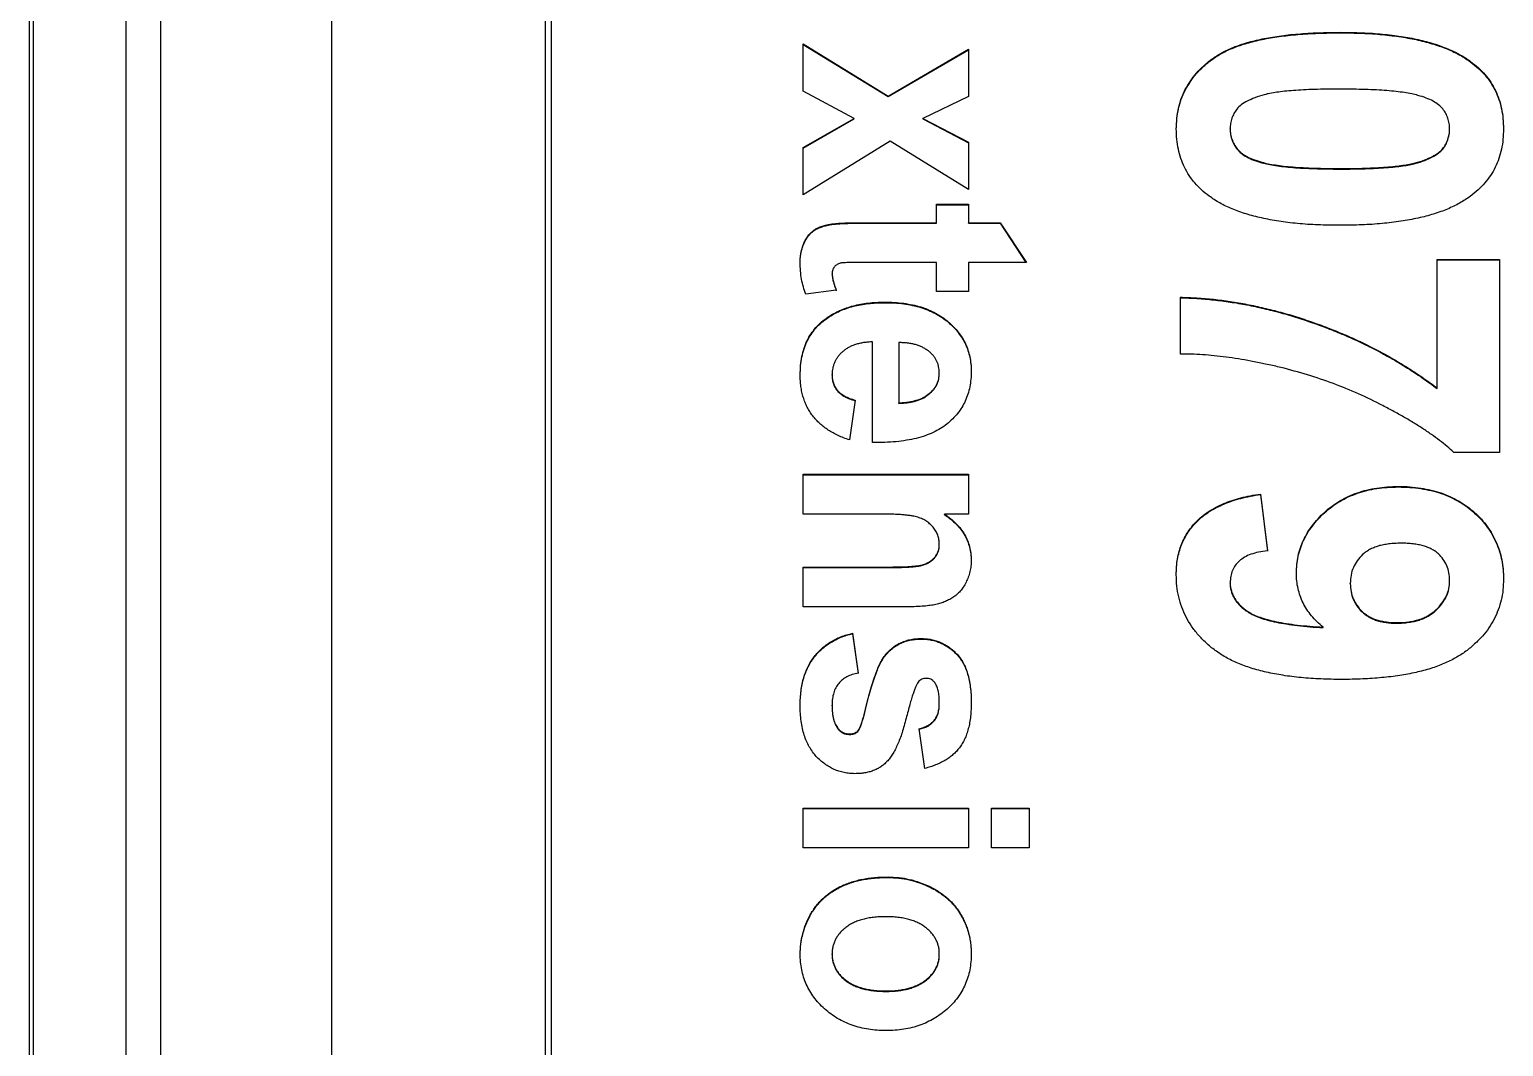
# Model space of a CAD drawing. Header units: millimetres. Extents: x 195 to 221, y 165 to 271.
# Drawn here: x 196.59 to 208.31, y 245.08 to 253.16 of the extents above; entities that cross this region are included whole.
import ezdxf

# ---------------------------------------------------------------- set-up
doc = ezdxf.new("R2010")
doc.units = ezdxf.units.MM

msp = doc.modelspace()

# ---------------------------------------------------------------- linework, layer by layer
at = {"color": 7, "linetype": 'Continuous', "lineweight": 25}
for p, q in [((198.989, 267.541), (198.989, 237.938)), ((200.739, 235.76), (200.739, 266.666)), ((200.689, 266.392), (200.689, 236.233)), ((196.617, 265.578), (196.617, 237.221)), ((196.589, 237.169), (196.589, 265.526)), ((197.63, 262.903), (197.63, 237.938)), ((197.358, 237.867), (197.358, 262.689)), ((207.011, 253.136), (207.011, 253.14)), ((202.739, 253.048), (203.416, 252.633)), ((202.739, 252.673), (202.739, 253.048)), ((202.739, 253.044), (203.416, 252.629)), ((203.416, 252.633), (204.053, 253.006)), ((203.416, 252.629), (204.053, 253.002)), ((204.053, 253.006), (204.053, 252.631)), ((208.046, 252.904), (208.046, 252.908)), ((203.146, 252.456), (202.739, 252.673)), ((203.416, 252.629), (203.416, 252.633)), ((204.053, 252.631), (203.691, 252.456)), ((202.739, 252.224), (203.146, 252.456)), ((202.739, 252.219), (203.146, 252.452)), ((203.146, 252.452), (203.146, 252.456)), ((203.691, 252.456), (204.053, 252.266)), ((203.691, 252.452), (203.691, 252.456)), ((203.691, 252.452), (204.053, 252.262)), ((206.134, 252.369), (206.134, 252.373)), ((207.879, 252.369), (207.879, 252.373)), ((203.43, 252.274), (202.739, 251.848)), ((202.739, 251.848), (202.739, 252.224)), ((204.053, 251.89), (203.43, 252.274)), ((204.053, 252.266), (204.053, 251.89)), ((206.386, 252.103), (206.386, 252.107)), ((207.006, 252.053), (207.006, 252.057)), ((203.799, 251.774), (204.053, 251.774)), ((203.799, 251.627), (203.799, 251.774)), ((203.799, 251.77), (204.053, 251.77)), ((204.053, 251.774), (204.053, 251.627)), ((202.968, 251.613), (202.968, 251.617)), ((203.217, 251.627), (203.799, 251.627)), ((203.217, 251.623), (203.217, 251.627)), ((203.217, 251.623), (203.799, 251.623)), ((203.799, 251.623), (203.799, 251.627)), ((204.053, 251.627), (204.306, 251.627)), ((204.053, 251.623), (204.053, 251.627)), ((204.053, 251.623), (204.306, 251.623)), ((204.306, 251.627), (204.514, 251.311)), ((204.306, 251.623), (204.306, 251.627)), ((204.306, 251.623), (204.511, 251.311)), ((203.799, 251.311), (203.234, 251.311)), ((203.799, 251.08), (203.799, 251.311)), ((204.053, 251.311), (204.053, 251.08)), ((204.514, 251.311), (204.053, 251.311)), ((207.78, 251.335), (208.274, 251.335)), ((207.78, 250.312), (207.78, 251.335)), ((207.78, 251.331), (208.274, 251.331)), ((208.274, 251.335), (208.274, 249.801)), ((202.969, 251.217), (202.969, 251.221)), ((203.003, 251.09), (202.762, 251.059)), ((204.053, 251.08), (203.799, 251.08)), ((205.739, 250.583), (205.739, 251.034)), ((203.386, 250.991), (203.386, 250.995)), ((202.938, 250.873), (202.938, 250.878)), ((203.292, 249.879), (203.292, 250.679)), ((203.5, 250.674), (203.5, 250.195)), ((203.822, 250.429), (203.822, 250.433)), ((202.969, 250.415), (202.969, 250.419)), ((207.78, 250.308), (207.78, 250.312)), ((203.154, 250.216), (203.108, 249.9)), ((203.5, 250.191), (203.5, 250.195)), ((208.274, 249.801), (207.912, 249.801)), ((202.739, 249.627), (204.053, 249.627)), ((202.739, 249.311), (202.739, 249.627)), ((202.739, 249.623), (204.053, 249.623)), ((204.053, 249.627), (204.053, 249.311)), ((207.471, 249.526), (207.471, 249.53)), ((206.376, 249.47), (206.43, 249.019)), ((206.376, 249.466), (206.376, 249.47)), ((206.376, 249.466), (206.43, 249.015)), ((203.337, 249.311), (202.739, 249.311)), ((204.053, 249.311), (203.863, 249.311)), ((203.863, 249.307), (203.863, 249.311)), ((203.822, 249.066), (203.822, 249.07)), ((202.739, 248.89), (203.413, 248.89)), ((202.739, 248.574), (202.739, 248.89)), ((202.739, 248.886), (203.413, 248.886)), ((203.413, 248.886), (203.413, 248.89)), ((207.879, 248.78), (207.879, 248.785)), ((206.134, 248.761), (206.134, 248.765)), ((207.089, 248.756), (207.089, 248.76)), ((203.551, 248.574), (202.739, 248.574)), ((207.459, 248.443), (207.459, 248.448)), ((203.131, 248.363), (203.177, 248.047)), ((203.131, 248.359), (203.131, 248.363)), ((203.131, 248.359), (203.177, 248.043)), ((203.676, 248.317), (203.676, 248.321)), ((206.874, 248.408), (206.874, 248.412)), ((203.384, 248.175), (203.384, 248.179)), ((202.969, 247.786), (202.969, 247.791)), ((203.822, 247.806), (203.822, 247.81)), ((203.218, 247.688), (203.218, 247.692)), ((203.018, 247.601), (203.018, 247.605)), ((203.109, 247.559), (203.109, 247.563)), ((203.173, 247.582), (203.173, 247.586)), ((203.707, 247.289), (203.661, 247.605)), ((202.739, 246.974), (204.053, 246.974)), ((202.739, 246.658), (202.739, 246.974)), ((202.739, 246.97), (204.053, 246.97)), ((204.053, 246.974), (204.053, 246.658)), ((204.237, 246.974), (204.537, 246.974)), ((204.237, 246.658), (204.237, 246.974)), ((204.237, 246.97), (204.537, 246.97)), ((204.537, 246.974), (204.537, 246.658)), ((204.053, 246.658), (202.739, 246.658)), ((204.537, 246.658), (204.237, 246.658)), ((203.414, 246.422), (203.414, 246.426)), ((202.969, 245.811), (202.969, 245.815)), ((203.822, 245.811), (203.822, 245.815)), ((203.398, 245.517), (203.398, 245.521))]:
    msp.add_line(p, q, dxfattribs=at)
for points, knots in [([(205.706, 252.373), (205.707, 252.401), (205.709, 252.456), (205.722, 252.537), (205.744, 252.613), (205.776, 252.685), (205.817, 252.753), (205.865, 252.817), (205.924, 252.876), (205.98, 252.922), (206.029, 252.955), (206.071, 252.979), (206.115, 253.002), (206.163, 253.022), (206.214, 253.041), (206.27, 253.059), (206.328, 253.074), (206.39, 253.088), (206.456, 253.1), (206.524, 253.111), (206.597, 253.12), (206.673, 253.127), (206.753, 253.133), (206.835, 253.137), (206.922, 253.139), (206.981, 253.14), (207.011, 253.14)], [0, 0, 0, 0, 0.052409, 0.102698, 0.151428, 0.199593, 0.247225, 0.295496, 0.34477, 0.395913, 0.422466, 0.450208, 0.479008, 0.508969, 0.540574, 0.57368, 0.608385, 0.644555, 0.682462, 0.722219, 0.763823, 0.807353, 0.852522, 0.899675, 0.948823, 1, 1, 1, 1]), ([(205.706, 252.369), (205.707, 252.397), (205.709, 252.452), (205.722, 252.532), (205.744, 252.609), (205.776, 252.681), (205.817, 252.749), (205.865, 252.813), (205.924, 252.872), (205.98, 252.918), (206.029, 252.951), (206.071, 252.975), (206.115, 252.998), (206.163, 253.018), (206.214, 253.037), (206.27, 253.054), (206.328, 253.07), (206.39, 253.084), (206.456, 253.096), (206.524, 253.107), (206.597, 253.116), (206.673, 253.123), (206.753, 253.129), (206.835, 253.133), (206.922, 253.135), (206.981, 253.136), (207.011, 253.136)], [0, 0, 0, 0, 0.052409, 0.102698, 0.151428, 0.199593, 0.247225, 0.295496, 0.34477, 0.395913, 0.422466, 0.450208, 0.479008, 0.508969, 0.540574, 0.57368, 0.608385, 0.644555, 0.682462, 0.722219, 0.763823, 0.807353, 0.852522, 0.899675, 0.948823, 1, 1, 1, 1]), ([(207.011, 253.14), (207.04, 253.14), (207.098, 253.14), (207.183, 253.136), (207.265, 253.133), (207.344, 253.126), (207.42, 253.118), (207.493, 253.108), (207.562, 253.096), (207.629, 253.083), (207.692, 253.067), (207.752, 253.05), (207.809, 253.031), (207.863, 253.01), (207.913, 252.988), (207.961, 252.963), (208.005, 252.937), (208.033, 252.917), (208.046, 252.908)], [0, 0, 0, 0, 0.081528, 0.159784, 0.235738, 0.308558, 0.379166, 0.446733, 0.511894, 0.574459, 0.634361, 0.692522, 0.748444, 0.802153, 0.853874, 0.903962, 0.952603, 1, 1, 1, 1]), ([(207.011, 253.136), (207.04, 253.136), (207.098, 253.136), (207.183, 253.132), (207.265, 253.129), (207.344, 253.122), (207.42, 253.114), (207.493, 253.104), (207.562, 253.092), (207.629, 253.079), (207.692, 253.063), (207.752, 253.046), (207.809, 253.027), (207.863, 253.006), (207.913, 252.984), (207.961, 252.959), (208.005, 252.933), (208.033, 252.913), (208.046, 252.904)], [0, 0, 0, 0, 0.081528, 0.159784, 0.235738, 0.308558, 0.379166, 0.446733, 0.511894, 0.574459, 0.634361, 0.692522, 0.748444, 0.802153, 0.853874, 0.903962, 0.952603, 1, 1, 1, 1]), ([(208.046, 252.908), (208.067, 252.892), (208.108, 252.859), (208.162, 252.804), (208.207, 252.744), (208.244, 252.679), (208.273, 252.609), (208.292, 252.534), (208.305, 252.455), (208.306, 252.401), (208.307, 252.373)], [0, 0, 0, 0, 0.123954, 0.244691, 0.363928, 0.483447, 0.606014, 0.731315, 0.862763, 1, 1, 1, 1]), ([(208.046, 252.904), (208.067, 252.888), (208.108, 252.855), (208.162, 252.8), (208.207, 252.74), (208.244, 252.674), (208.273, 252.605), (208.292, 252.53), (208.305, 252.451), (208.306, 252.397), (208.307, 252.369)], [0, 0, 0, 0, 0.123954, 0.244691, 0.363928, 0.483447, 0.606014, 0.731315, 0.862763, 1, 1, 1, 1]), ([(207.006, 252.689), (206.971, 252.689), (206.903, 252.689), (206.807, 252.686), (206.72, 252.683), (206.64, 252.678), (206.569, 252.672), (206.507, 252.664), (206.453, 252.656), (206.395, 252.642), (206.334, 252.622), (206.272, 252.596), (206.223, 252.566), (206.187, 252.532), (206.164, 252.495), (206.146, 252.457), (206.136, 252.416), (206.135, 252.387), (206.134, 252.373)], [0, 0, 0, 0, 0.100815, 0.193261, 0.277343, 0.353642, 0.422141, 0.482525, 0.534771, 0.57972, 0.65568, 0.720886, 0.776676, 0.824221, 0.868123, 0.910889, 0.954896, 1, 1, 1, 1]), ([(207.627, 252.639), (207.61, 252.643), (207.575, 252.651), (207.517, 252.662), (207.451, 252.67), (207.377, 252.677), (207.295, 252.682), (207.206, 252.686), (207.108, 252.688), (207.041, 252.689), (207.006, 252.689)], [0, 0, 0, 0, 0.082373, 0.177042, 0.283337, 0.401576, 0.532699, 0.675937, 0.831413, 1, 1, 1, 1]), ([(207.879, 252.373), (207.878, 252.387), (207.877, 252.416), (207.866, 252.457), (207.849, 252.496), (207.825, 252.532), (207.791, 252.566), (207.746, 252.595), (207.691, 252.62), (207.649, 252.632), (207.627, 252.639)], [0, 0, 0, 0, 0.113638, 0.222386, 0.331252, 0.44131, 0.558128, 0.686986, 0.834053, 1, 1, 1, 1]), ([(205.967, 251.838), (205.946, 251.854), (205.905, 251.887), (205.852, 251.942), (205.806, 252.002), (205.77, 252.068), (205.741, 252.137), (205.721, 252.212), (205.708, 252.291), (205.707, 252.345), (205.706, 252.373)], [0, 0, 0, 0, 0.123958, 0.2447, 0.363941, 0.484152, 0.605999, 0.731306, 0.862758, 1, 1, 1, 1]), ([(206.134, 252.373), (206.135, 252.359), (206.136, 252.33), (206.147, 252.289), (206.164, 252.25), (206.188, 252.214), (206.222, 252.18), (206.267, 252.151), (206.323, 252.126), (206.364, 252.114), (206.386, 252.107)], [0, 0, 0, 0, 0.112424, 0.222385, 0.330122, 0.441243, 0.558075, 0.686949, 0.834033, 1, 1, 1, 1]), ([(206.134, 252.369), (206.135, 252.355), (206.136, 252.326), (206.147, 252.285), (206.164, 252.246), (206.188, 252.21), (206.222, 252.176), (206.267, 252.147), (206.323, 252.122), (206.364, 252.11), (206.386, 252.103)], [0, 0, 0, 0, 0.112424, 0.222385, 0.330122, 0.441243, 0.558075, 0.686949, 0.834033, 1, 1, 1, 1]), ([(207.006, 252.057), (207.041, 252.057), (207.108, 252.058), (207.204, 252.059), (207.292, 252.064), (207.371, 252.068), (207.442, 252.075), (207.504, 252.082), (207.558, 252.091), (207.616, 252.104), (207.678, 252.124), (207.739, 252.151), (207.789, 252.18), (207.825, 252.214), (207.849, 252.251), (207.866, 252.29), (207.877, 252.331), (207.878, 252.359), (207.879, 252.373)], [0, 0, 0, 0, 0.100716, 0.193056, 0.277568, 0.353755, 0.421742, 0.481998, 0.534282, 0.579063, 0.655411, 0.720766, 0.776222, 0.824058, 0.868173, 0.911352, 0.954942, 1, 1, 1, 1]), ([(207.006, 252.053), (207.041, 252.053), (207.108, 252.054), (207.204, 252.055), (207.292, 252.059), (207.371, 252.064), (207.442, 252.071), (207.504, 252.077), (207.558, 252.087), (207.616, 252.1), (207.678, 252.12), (207.739, 252.147), (207.789, 252.176), (207.825, 252.21), (207.849, 252.247), (207.866, 252.286), (207.877, 252.326), (207.878, 252.355), (207.879, 252.369)], [0, 0, 0, 0, 0.100716, 0.193056, 0.277568, 0.353755, 0.421742, 0.481998, 0.534282, 0.579063, 0.655411, 0.720766, 0.776222, 0.824058, 0.868173, 0.911352, 0.954942, 1, 1, 1, 1]), ([(208.307, 252.373), (208.306, 252.345), (208.305, 252.291), (208.292, 252.212), (208.272, 252.137), (208.243, 252.067), (208.206, 252.002), (208.159, 251.942), (208.106, 251.885), (208.064, 251.853), (208.043, 251.836)], [0, 0, 0, 0, 0.137328, 0.267362, 0.392979, 0.514219, 0.634186, 0.754343, 0.875571, 1, 1, 1, 1]), ([(206.386, 252.107), (206.403, 252.103), (206.438, 252.095), (206.496, 252.085), (206.562, 252.076), (206.635, 252.069), (206.717, 252.064), (206.806, 252.06), (206.903, 252.058), (206.971, 252.057), (207.006, 252.057)], [0, 0, 0, 0, 0.082643, 0.176812, 0.282638, 0.401264, 0.531994, 0.675701, 0.831686, 1, 1, 1, 1]), ([(206.386, 252.103), (206.403, 252.099), (206.438, 252.091), (206.496, 252.08), (206.562, 252.072), (206.635, 252.065), (206.717, 252.06), (206.806, 252.056), (206.903, 252.054), (206.971, 252.053), (207.006, 252.053)], [0, 0, 0, 0, 0.082643, 0.176812, 0.282638, 0.401264, 0.531994, 0.675701, 0.831686, 1, 1, 1, 1]), ([(207.006, 251.606), (206.976, 251.606), (206.918, 251.606), (206.832, 251.61), (206.75, 251.613), (206.671, 251.62), (206.594, 251.628), (206.521, 251.638), (206.452, 251.65), (206.385, 251.664), (206.322, 251.678), (206.262, 251.696), (206.204, 251.715), (206.151, 251.736), (206.1, 251.758), (206.052, 251.783), (206.008, 251.809), (205.98, 251.829), (205.967, 251.838)], [0, 0, 0, 0, 0.081776, 0.160289, 0.236034, 0.309124, 0.379537, 0.447385, 0.512367, 0.574862, 0.634935, 0.692935, 0.748703, 0.802698, 0.854277, 0.904227, 0.952734, 1, 1, 1, 1]), ([(208.043, 251.836), (208.03, 251.827), (208.002, 251.808), (207.958, 251.782), (207.911, 251.757), (207.861, 251.735), (207.807, 251.714), (207.75, 251.695), (207.69, 251.678), (207.627, 251.663), (207.56, 251.65), (207.49, 251.638), (207.417, 251.628), (207.341, 251.62), (207.262, 251.613), (207.179, 251.61), (207.094, 251.606), (207.035, 251.606), (207.006, 251.606)], [0, 0, 0, 0, 0.046673, 0.095252, 0.144865, 0.196314, 0.249768, 0.305781, 0.363274, 0.423435, 0.486023, 0.551479, 0.619427, 0.689945, 0.763143, 0.839001, 0.918103, 1, 1, 1, 1]), ([(202.716, 251.313), (202.716, 251.327), (202.717, 251.354), (202.723, 251.395), (202.733, 251.433), (202.747, 251.469), (202.764, 251.501), (202.783, 251.529), (202.806, 251.553), (202.83, 251.572), (202.859, 251.588), (202.892, 251.6), (202.928, 251.61), (202.955, 251.615), (202.968, 251.617)], [0, 0, 0, 0, 0.100251, 0.195771, 0.288408, 0.378279, 0.46369, 0.541865, 0.613944, 0.682232, 0.751862, 0.827702, 0.909718, 1, 1, 1, 1]), ([(202.716, 251.308), (202.716, 251.323), (202.717, 251.35), (202.723, 251.391), (202.733, 251.429), (202.747, 251.465), (202.764, 251.497), (202.783, 251.525), (202.806, 251.549), (202.83, 251.568), (202.859, 251.584), (202.892, 251.596), (202.928, 251.606), (202.955, 251.611), (202.968, 251.613)], [0, 0, 0, 0, 0.100251, 0.195771, 0.288408, 0.378279, 0.46369, 0.541865, 0.613944, 0.682232, 0.751862, 0.827702, 0.909718, 1, 1, 1, 1]), ([(202.968, 251.617), (202.974, 251.618), (202.987, 251.619), (203.008, 251.622), (203.033, 251.623), (203.063, 251.624), (203.096, 251.626), (203.133, 251.626), (203.174, 251.627), (203.202, 251.627), (203.217, 251.627)], [0, 0, 0, 0, 0.070065, 0.155883, 0.25725, 0.37439, 0.507401, 0.656204, 0.819448, 1, 1, 1, 1]), ([(202.968, 251.613), (202.974, 251.614), (202.987, 251.615), (203.008, 251.618), (203.033, 251.619), (203.063, 251.62), (203.096, 251.622), (203.133, 251.622), (203.174, 251.623), (203.202, 251.623), (203.217, 251.623)], [0, 0, 0, 0, 0.070065, 0.155883, 0.25725, 0.37439, 0.507401, 0.656204, 0.819448, 1, 1, 1, 1]), ([(202.762, 251.059), (202.754, 251.078), (202.74, 251.117), (202.726, 251.179), (202.717, 251.244), (202.716, 251.289), (202.716, 251.313)], [0, 0, 0, 0, 0.234891, 0.479076, 0.732732, 1, 1, 1, 1]), ([(203.234, 251.311), (203.221, 251.311), (203.195, 251.311), (203.159, 251.311), (203.127, 251.31), (203.1, 251.31), (203.077, 251.309), (203.059, 251.308), (203.045, 251.307), (203.029, 251.304), (203.008, 251.295), (202.99, 251.28), (202.979, 251.264), (202.974, 251.251), (202.97, 251.236), (202.97, 251.226), (202.969, 251.221)], [0, 0, 0, 0, 0.126686, 0.238803, 0.337486, 0.42272, 0.49343, 0.550706, 0.593543, 0.623226, 0.710082, 0.802054, 0.849354, 0.896614, 0.9472, 1, 1, 1, 1]), ([(202.969, 251.221), (202.97, 251.213), (202.971, 251.194), (202.978, 251.164), (202.988, 251.128), (202.998, 251.103), (203.003, 251.09)], [0, 0, 0, 0, 0.188363, 0.414141, 0.686872, 1, 1, 1, 1]), ([(202.969, 251.217), (202.97, 251.209), (202.971, 251.19), (202.978, 251.16), (202.988, 251.124), (202.998, 251.099), (203.003, 251.086)], [0, 0, 0, 0, 0.188363, 0.414141, 0.686872, 1, 1, 1, 1]), ([(205.739, 251.034), (205.783, 251.033), (205.871, 251.03), (206.003, 251.019), (206.135, 251.001), (206.269, 250.979), (206.402, 250.949), (206.537, 250.916), (206.672, 250.876), (206.807, 250.83), (206.941, 250.78), (207.072, 250.726), (207.199, 250.667), (207.323, 250.604), (207.443, 250.538), (207.559, 250.466), (207.672, 250.392), (207.744, 250.339), (207.78, 250.312)], [0, 0, 0, 0, 0.058953, 0.118561, 0.178523, 0.239353, 0.301026, 0.363774, 0.427383, 0.492334, 0.557476, 0.62196, 0.685889, 0.749255, 0.812267, 0.875036, 0.937534, 1, 1, 1, 1]), ([(205.739, 251.03), (205.783, 251.029), (205.871, 251.026), (206.003, 251.014), (206.135, 250.997), (206.269, 250.975), (206.402, 250.945), (206.537, 250.912), (206.672, 250.871), (206.807, 250.826), (206.941, 250.776), (207.072, 250.722), (207.199, 250.663), (207.323, 250.6), (207.443, 250.534), (207.559, 250.462), (207.672, 250.388), (207.744, 250.335), (207.78, 250.308)], [0, 0, 0, 0, 0.058953, 0.118561, 0.178523, 0.239353, 0.301026, 0.363774, 0.427383, 0.492334, 0.557476, 0.62196, 0.685889, 0.749255, 0.812267, 0.875036, 0.937534, 1, 1, 1, 1]), ([(202.938, 250.878), (202.953, 250.887), (202.983, 250.906), (203.032, 250.93), (203.084, 250.95), (203.139, 250.967), (203.197, 250.98), (203.257, 250.989), (203.321, 250.994), (203.364, 250.995), (203.386, 250.995)], [0, 0, 0, 0, 0.1155924, 0.2327693, 0.3507916, 0.4725039, 0.5967862, 0.726082, 0.8602428, 1, 1, 1, 1]), ([(202.938, 250.873), (202.953, 250.883), (202.983, 250.902), (203.032, 250.926), (203.084, 250.946), (203.139, 250.963), (203.197, 250.976), (203.257, 250.985), (203.321, 250.99), (203.364, 250.991), (203.386, 250.991)], [0, 0, 0, 0, 0.1155924, 0.2327693, 0.3507916, 0.4725039, 0.5967862, 0.726082, 0.8602428, 1, 1, 1, 1]), ([(203.386, 250.995), (203.412, 250.995), (203.463, 250.994), (203.538, 250.987), (203.608, 250.975), (203.674, 250.958), (203.735, 250.936), (203.793, 250.909), (203.845, 250.877), (203.893, 250.841), (203.936, 250.801), (203.973, 250.758), (204.005, 250.713), (204.031, 250.665), (204.051, 250.614), (204.065, 250.561), (204.074, 250.505), (204.075, 250.467), (204.076, 250.448)], [0, 0, 0, 0, 0.07638, 0.149277, 0.218438, 0.284722, 0.348256, 0.410433, 0.47133, 0.531994, 0.591675, 0.649975, 0.706807, 0.763499, 0.820434, 0.878528, 0.938304, 1, 1, 1, 1]), ([(203.386, 250.991), (203.412, 250.991), (203.463, 250.99), (203.538, 250.983), (203.608, 250.971), (203.674, 250.954), (203.735, 250.932), (203.793, 250.905), (203.845, 250.873), (203.893, 250.837), (203.936, 250.797), (203.973, 250.754), (204.005, 250.708), (204.031, 250.661), (204.051, 250.61), (204.065, 250.557), (204.074, 250.501), (204.075, 250.463), (204.076, 250.443)], [0, 0, 0, 0, 0.07638, 0.149277, 0.218438, 0.284722, 0.348256, 0.410433, 0.47133, 0.531994, 0.591675, 0.649975, 0.706807, 0.763499, 0.820434, 0.878528, 0.938304, 1, 1, 1, 1]), ([(202.716, 250.418), (202.717, 250.443), (202.718, 250.492), (202.728, 250.562), (202.746, 250.628), (202.769, 250.688), (202.801, 250.743), (202.84, 250.794), (202.885, 250.839), (202.92, 250.865), (202.938, 250.878)], [0, 0, 0, 0, 0.143863, 0.279372, 0.407188, 0.530035, 0.648178, 0.764993, 0.881434, 1, 1, 1, 1]), ([(202.716, 250.414), (202.717, 250.439), (202.718, 250.488), (202.728, 250.558), (202.746, 250.624), (202.769, 250.684), (202.801, 250.739), (202.84, 250.79), (202.885, 250.835), (202.92, 250.861), (202.938, 250.873)], [0, 0, 0, 0, 0.143863, 0.279372, 0.407188, 0.530035, 0.648178, 0.764993, 0.881434, 1, 1, 1, 1]), ([(203.292, 250.679), (203.28, 250.679), (203.256, 250.678), (203.22, 250.674), (203.187, 250.667), (203.156, 250.659), (203.128, 250.648), (203.101, 250.636), (203.076, 250.62), (203.054, 250.603), (203.034, 250.584), (203.017, 250.564), (203.002, 250.543), (202.99, 250.52), (202.981, 250.496), (202.974, 250.471), (202.97, 250.446), (202.97, 250.428), (202.969, 250.419)], [0, 0, 0, 0, 0.076977, 0.1499, 0.220143, 0.286247, 0.350813, 0.412562, 0.473814, 0.53467, 0.594306, 0.652218, 0.708925, 0.765318, 0.822432, 0.879977, 0.938748, 1, 1, 1, 1]), ([(203.735, 250.607), (203.728, 250.612), (203.713, 250.623), (203.688, 250.637), (203.662, 250.649), (203.633, 250.658), (203.602, 250.666), (203.57, 250.67), (203.535, 250.673), (203.512, 250.674), (203.5, 250.674)], [0, 0, 0, 0, 0.112971, 0.226972, 0.34435, 0.464385, 0.589621, 0.719764, 0.855874, 1, 1, 1, 1]), ([(203.822, 250.433), (203.822, 250.442), (203.821, 250.459), (203.817, 250.484), (203.81, 250.507), (203.801, 250.529), (203.789, 250.551), (203.774, 250.571), (203.756, 250.59), (203.742, 250.601), (203.735, 250.607)], [0, 0, 0, 0, 0.13044, 0.257038, 0.379788, 0.499815, 0.620849, 0.744538, 0.870075, 1, 1, 1, 1]), ([(207.912, 249.801), (207.894, 249.817), (207.858, 249.85), (207.798, 249.897), (207.733, 249.945), (207.662, 249.993), (207.586, 250.041), (207.503, 250.089), (207.416, 250.137), (207.292, 250.203), (207.13, 250.279), (206.93, 250.359), (206.722, 250.427), (206.546, 250.475), (206.404, 250.506), (206.301, 250.527), (206.2, 250.544), (206.103, 250.559), (206.008, 250.57), (205.916, 250.578), (205.826, 250.582), (205.768, 250.583), (205.739, 250.583)], [0, 0, 0, 0, 0.0314285, 0.064608, 0.0994432, 0.1364617, 0.1753589, 0.2161093, 0.2589877, 0.3040194, 0.3957723, 0.4876348, 0.5798228, 0.67266, 0.7186494, 0.7630358, 0.8058516, 0.8473803, 0.8875957, 0.9263833, 0.9637533, 1, 1, 1, 1]), ([(204.076, 250.448), (204.075, 250.426), (204.074, 250.384), (204.065, 250.322), (204.05, 250.264), (204.029, 250.209), (204.002, 250.158), (203.968, 250.11), (203.929, 250.066), (203.883, 250.025), (203.831, 249.989), (203.773, 249.958), (203.709, 249.932), (203.638, 249.911), (203.56, 249.896), (203.476, 249.885), (203.386, 249.879), (203.324, 249.879), (203.292, 249.879)], [0, 0, 0, 0, 0.062182, 0.121684, 0.17875, 0.234016, 0.288323, 0.342216, 0.396449, 0.451983, 0.508691, 0.567217, 0.628636, 0.693664, 0.762833, 0.836739, 0.91579, 1, 1, 1, 1]), ([(203.5, 250.195), (203.512, 250.196), (203.537, 250.197), (203.573, 250.2), (203.607, 250.206), (203.638, 250.215), (203.667, 250.224), (203.694, 250.236), (203.718, 250.25), (203.74, 250.267), (203.759, 250.284), (203.776, 250.303), (203.791, 250.322), (203.802, 250.343), (203.811, 250.364), (203.818, 250.386), (203.821, 250.41), (203.822, 250.425), (203.822, 250.433)], [0, 0, 0, 0, 0.082322, 0.160328, 0.234539, 0.303982, 0.370231, 0.434039, 0.495768, 0.555834, 0.614503, 0.671296, 0.726567, 0.780666, 0.833942, 0.888484, 0.943312, 1, 1, 1, 1]), ([(203.5, 250.191), (203.512, 250.192), (203.537, 250.193), (203.573, 250.196), (203.607, 250.202), (203.638, 250.21), (203.667, 250.22), (203.694, 250.232), (203.718, 250.246), (203.74, 250.263), (203.759, 250.28), (203.776, 250.299), (203.791, 250.318), (203.802, 250.339), (203.811, 250.36), (203.818, 250.382), (203.821, 250.406), (203.822, 250.421), (203.822, 250.429)], [0, 0, 0, 0, 0.082322, 0.160328, 0.234539, 0.303982, 0.370231, 0.434039, 0.495768, 0.555834, 0.614503, 0.671296, 0.726567, 0.780666, 0.833942, 0.888484, 0.943312, 1, 1, 1, 1]), ([(203.108, 249.9), (203.092, 249.906), (203.061, 249.916), (203.018, 249.934), (202.977, 249.955), (202.939, 249.978), (202.904, 250.003), (202.872, 250.03), (202.842, 250.059), (202.815, 250.091), (202.792, 250.125), (202.771, 250.161), (202.754, 250.199), (202.74, 250.239), (202.729, 250.281), (202.721, 250.325), (202.717, 250.371), (202.716, 250.402), (202.716, 250.418)], [0, 0, 0, 0, 0.066948, 0.131635, 0.194402, 0.255359, 0.315526, 0.374568, 0.43328, 0.491792, 0.550472, 0.610148, 0.670421, 0.732099, 0.795523, 0.860926, 0.92914, 1, 1, 1, 1]), ([(202.969, 250.419), (202.97, 250.407), (202.971, 250.384), (202.979, 250.35), (202.993, 250.32), (203.012, 250.292), (203.038, 250.268), (203.071, 250.247), (203.11, 250.229), (203.139, 250.221), (203.154, 250.216)], [0, 0, 0, 0, 0.125554, 0.243179, 0.356466, 0.46863, 0.584816, 0.71008, 0.847766, 1, 1, 1, 1]), ([(202.969, 250.415), (202.97, 250.403), (202.971, 250.38), (202.979, 250.346), (202.993, 250.316), (203.012, 250.288), (203.038, 250.264), (203.071, 250.243), (203.11, 250.225), (203.139, 250.217), (203.154, 250.212)], [0, 0, 0, 0, 0.125554, 0.243179, 0.356466, 0.46863, 0.584816, 0.71008, 0.847766, 1, 1, 1, 1]), ([(206.661, 248.842), (206.662, 248.865), (206.663, 248.91), (206.673, 248.977), (206.691, 249.042), (206.716, 249.104), (206.748, 249.164), (206.787, 249.221), (206.833, 249.275), (206.885, 249.328), (206.943, 249.375), (207.006, 249.417), (207.073, 249.452), (207.145, 249.481), (207.221, 249.503), (207.3, 249.519), (207.384, 249.528), (207.442, 249.53), (207.471, 249.53)], [0, 0, 0, 0, 0.061274, 0.12098, 0.179348, 0.237828, 0.296296, 0.355568, 0.416443, 0.479209, 0.542899, 0.605193, 0.667474, 0.730844, 0.794705, 0.860368, 0.928743, 1, 1, 1, 1]), ([(206.661, 248.838), (206.662, 248.861), (206.663, 248.906), (206.673, 248.973), (206.691, 249.038), (206.716, 249.1), (206.748, 249.16), (206.787, 249.217), (206.833, 249.271), (206.885, 249.323), (206.943, 249.371), (207.006, 249.413), (207.073, 249.448), (207.145, 249.477), (207.221, 249.499), (207.3, 249.515), (207.384, 249.524), (207.442, 249.526), (207.471, 249.526)], [0, 0, 0, 0, 0.061274, 0.12098, 0.179348, 0.237828, 0.296296, 0.355568, 0.416443, 0.479209, 0.542899, 0.605193, 0.667474, 0.730844, 0.794705, 0.860368, 0.928743, 1, 1, 1, 1]), ([(207.471, 249.53), (207.502, 249.53), (207.562, 249.529), (207.649, 249.518), (207.732, 249.503), (207.811, 249.48), (207.885, 249.45), (207.954, 249.414), (208.019, 249.372), (208.078, 249.324), (208.132, 249.27), (208.179, 249.213), (208.218, 249.152), (208.251, 249.087), (208.276, 249.018), (208.294, 248.947), (208.305, 248.871), (208.307, 248.82), (208.307, 248.794)], [0, 0, 0, 0, 0.070237, 0.137776, 0.20227, 0.265119, 0.326732, 0.387473, 0.447975, 0.509403, 0.570512, 0.630523, 0.689557, 0.749012, 0.80936, 0.87086, 0.934096, 1, 1, 1, 1]), ([(207.471, 249.526), (207.502, 249.526), (207.562, 249.525), (207.649, 249.514), (207.732, 249.499), (207.811, 249.476), (207.885, 249.446), (207.954, 249.41), (208.019, 249.368), (208.078, 249.319), (208.132, 249.266), (208.179, 249.209), (208.218, 249.147), (208.251, 249.083), (208.276, 249.014), (208.294, 248.943), (208.305, 248.867), (208.307, 248.816), (208.307, 248.79)], [0, 0, 0, 0, 0.070237, 0.137776, 0.20227, 0.265119, 0.326732, 0.387473, 0.447975, 0.509403, 0.570512, 0.630523, 0.689557, 0.749012, 0.80936, 0.87086, 0.934096, 1, 1, 1, 1]), ([(205.706, 248.829), (205.706, 248.85), (205.707, 248.893), (205.715, 248.955), (205.728, 249.014), (205.747, 249.07), (205.77, 249.122), (205.799, 249.171), (205.834, 249.217), (205.873, 249.26), (205.918, 249.3), (205.968, 249.335), (206.024, 249.367), (206.084, 249.395), (206.15, 249.42), (206.22, 249.441), (206.296, 249.458), (206.349, 249.466), (206.376, 249.47)], [0, 0, 0, 0, 0.066054, 0.129601, 0.190672, 0.249684, 0.306977, 0.363477, 0.419868, 0.476581, 0.534428, 0.593078, 0.653722, 0.716617, 0.782261, 0.851237, 0.923631, 1, 1, 1, 1]), ([(205.706, 248.825), (205.706, 248.846), (205.707, 248.889), (205.715, 248.951), (205.728, 249.01), (205.747, 249.065), (205.77, 249.118), (205.799, 249.167), (205.834, 249.213), (205.873, 249.256), (205.918, 249.296), (205.968, 249.331), (206.024, 249.363), (206.084, 249.391), (206.15, 249.416), (206.22, 249.437), (206.296, 249.454), (206.349, 249.462), (206.376, 249.466)], [0, 0, 0, 0, 0.066054, 0.129601, 0.190672, 0.249684, 0.306977, 0.363477, 0.419868, 0.476581, 0.534428, 0.593078, 0.653722, 0.716617, 0.782261, 0.851237, 0.923631, 1, 1, 1, 1]), ([(203.822, 249.07), (203.822, 249.083), (203.82, 249.107), (203.811, 249.142), (203.795, 249.176), (203.773, 249.207), (203.746, 249.234), (203.715, 249.258), (203.68, 249.276), (203.647, 249.287), (203.617, 249.294), (203.59, 249.299), (203.558, 249.302), (203.522, 249.306), (203.482, 249.308), (203.438, 249.31), (203.389, 249.311), (203.355, 249.311), (203.337, 249.311)], [0, 0, 0, 0, 0.064537, 0.12709, 0.189841, 0.253893, 0.318572, 0.381818, 0.446648, 0.512999, 0.550333, 0.594155, 0.644523, 0.702246, 0.766128, 0.837433, 0.914992, 1, 1, 1, 1]), ([(203.863, 249.311), (203.88, 249.299), (203.913, 249.275), (203.957, 249.235), (203.994, 249.193), (204.024, 249.148), (204.047, 249.101), (204.063, 249.051), (204.074, 248.999), (204.075, 248.964), (204.076, 248.946)], [0, 0, 0, 0, 0.137033, 0.266952, 0.392251, 0.513572, 0.632812, 0.752924, 0.87426, 1, 1, 1, 1]), ([(203.863, 249.307), (203.88, 249.295), (203.913, 249.271), (203.957, 249.231), (203.994, 249.189), (204.024, 249.144), (204.047, 249.097), (204.063, 249.047), (204.074, 248.995), (204.075, 248.96), (204.076, 248.942)], [0, 0, 0, 0, 0.137033, 0.266952, 0.392251, 0.513572, 0.632812, 0.752924, 0.87426, 1, 1, 1, 1]), ([(203.413, 248.89), (203.43, 248.89), (203.463, 248.89), (203.509, 248.891), (203.551, 248.892), (203.588, 248.894), (203.62, 248.897), (203.647, 248.9), (203.67, 248.903), (203.694, 248.909), (203.719, 248.918), (203.746, 248.932), (203.769, 248.949), (203.788, 248.969), (203.803, 248.991), (203.814, 249.015), (203.821, 249.042), (203.822, 249.061), (203.822, 249.07)], [0, 0, 0, 0, 0.099055, 0.189064, 0.269332, 0.341302, 0.403634, 0.457797, 0.502408, 0.538446, 0.600751, 0.658895, 0.715, 0.770844, 0.826003, 0.881969, 0.939169, 1, 1, 1, 1]), ([(203.413, 248.886), (203.43, 248.886), (203.463, 248.886), (203.509, 248.887), (203.551, 248.888), (203.588, 248.89), (203.62, 248.893), (203.647, 248.896), (203.67, 248.899), (203.694, 248.905), (203.719, 248.914), (203.746, 248.928), (203.769, 248.945), (203.788, 248.964), (203.803, 248.987), (203.814, 249.011), (203.821, 249.038), (203.822, 249.057), (203.822, 249.066)], [0, 0, 0, 0, 0.099055, 0.189064, 0.269332, 0.341302, 0.403634, 0.457797, 0.502408, 0.538446, 0.600751, 0.658895, 0.715, 0.770844, 0.826003, 0.881969, 0.939169, 1, 1, 1, 1]), ([(206.43, 249.019), (206.407, 249.016), (206.362, 249.01), (206.301, 248.993), (206.248, 248.97), (206.206, 248.939), (206.173, 248.904), (206.15, 248.862), (206.137, 248.815), (206.135, 248.782), (206.134, 248.765)], [0, 0, 0, 0, 0.157702, 0.298089, 0.42501, 0.540608, 0.651075, 0.760739, 0.87584, 1, 1, 1, 1]), ([(207.493, 249.079), (207.476, 249.079), (207.443, 249.078), (207.396, 249.074), (207.353, 249.067), (207.312, 249.058), (207.276, 249.044), (207.242, 249.029), (207.213, 249.01), (207.178, 248.982), (207.142, 248.941), (207.111, 248.886), (207.092, 248.825), (207.09, 248.782), (207.089, 248.76)], [0, 0, 0, 0, 0.083337, 0.161063, 0.234427, 0.302266, 0.367138, 0.429099, 0.488287, 0.546098, 0.658534, 0.768395, 0.881413, 1, 1, 1, 1]), ([(207.879, 248.785), (207.878, 248.805), (207.876, 248.844), (207.859, 248.901), (207.83, 248.952), (207.797, 248.989), (207.765, 249.016), (207.736, 249.032), (207.704, 249.047), (207.669, 249.059), (207.63, 249.068), (207.587, 249.075), (207.541, 249.078), (207.509, 249.079), (207.493, 249.079)], [0, 0, 0, 0, 0.116479, 0.226713, 0.334151, 0.444169, 0.500876, 0.560016, 0.621576, 0.686757, 0.75746, 0.8323, 0.91359, 1, 1, 1, 1]), ([(204.076, 248.946), (204.075, 248.93), (204.074, 248.899), (204.066, 248.853), (204.053, 248.81), (204.035, 248.769), (204.014, 248.731), (203.989, 248.698), (203.961, 248.67), (203.93, 248.647), (203.896, 248.628), (203.861, 248.612), (203.824, 248.599), (203.783, 248.589), (203.736, 248.582), (203.682, 248.577), (203.62, 248.574), (203.575, 248.574), (203.551, 248.574)], [0, 0, 0, 0, 0.067952, 0.133818, 0.198306, 0.261762, 0.322703, 0.379968, 0.434025, 0.485926, 0.537186, 0.588197, 0.64055, 0.694168, 0.75391, 0.824543, 0.906665, 1, 1, 1, 1]), ([(207.022, 247.996), (206.966, 247.997), (206.858, 247.998), (206.701, 248.009), (206.557, 248.027), (206.424, 248.052), (206.304, 248.084), (206.196, 248.123), (206.099, 248.17), (206.015, 248.225), (205.942, 248.285), (205.879, 248.35), (205.826, 248.419), (205.781, 248.492), (205.748, 248.571), (205.724, 248.653), (205.708, 248.739), (205.707, 248.799), (205.706, 248.829)], [0, 0, 0, 0, 0.092961, 0.179604, 0.259909, 0.334265, 0.403326, 0.467341, 0.527357, 0.583818, 0.637939, 0.690075, 0.740854, 0.791094, 0.841494, 0.892717, 0.945374, 1, 1, 1, 1]), ([(206.874, 248.412), (206.857, 248.426), (206.824, 248.455), (206.78, 248.502), (206.743, 248.552), (206.713, 248.605), (206.689, 248.66), (206.673, 248.719), (206.662, 248.779), (206.661, 248.821), (206.661, 248.842)], [0, 0, 0, 0, 0.13019, 0.256689, 0.379657, 0.501223, 0.622396, 0.744895, 0.870716, 1, 1, 1, 1]), ([(208.307, 248.794), (208.306, 248.765), (208.305, 248.709), (208.291, 248.627), (208.267, 248.55), (208.234, 248.475), (208.192, 248.405), (208.14, 248.339), (208.078, 248.277), (208.008, 248.218), (207.926, 248.165), (207.832, 248.12), (207.727, 248.081), (207.609, 248.05), (207.479, 248.026), (207.337, 248.009), (207.184, 247.998), (207.077, 247.997), (207.022, 247.996)], [0, 0, 0, 0, 0.053429, 0.104768, 0.154992, 0.204322, 0.254189, 0.304635, 0.356744, 0.41051, 0.467057, 0.527268, 0.591734, 0.661412, 0.73657, 0.817929, 0.905565, 1, 1, 1, 1]), ([(207.459, 248.448), (207.475, 248.448), (207.507, 248.448), (207.553, 248.454), (207.596, 248.461), (207.636, 248.472), (207.674, 248.486), (207.708, 248.504), (207.741, 248.524), (207.778, 248.556), (207.819, 248.6), (207.854, 248.658), (207.876, 248.72), (207.878, 248.763), (207.879, 248.785)], [0, 0, 0, 0, 0.078101, 0.15179, 0.221248, 0.288306, 0.353159, 0.416452, 0.478452, 0.54069, 0.661471, 0.775122, 0.886102, 1, 1, 1, 1]), ([(207.459, 248.443), (207.475, 248.444), (207.507, 248.444), (207.553, 248.45), (207.596, 248.457), (207.636, 248.468), (207.674, 248.482), (207.708, 248.5), (207.741, 248.52), (207.778, 248.552), (207.819, 248.596), (207.854, 248.654), (207.876, 248.716), (207.878, 248.759), (207.879, 248.78)], [0, 0, 0, 0, 0.078101, 0.15179, 0.221248, 0.288306, 0.353159, 0.416452, 0.478452, 0.54069, 0.661471, 0.775122, 0.886102, 1, 1, 1, 1]), ([(206.134, 248.765), (206.134, 248.754), (206.135, 248.732), (206.143, 248.699), (206.154, 248.668), (206.17, 248.638), (206.191, 248.61), (206.216, 248.583), (206.246, 248.557), (206.28, 248.532), (206.323, 248.509), (206.374, 248.489), (206.434, 248.47), (206.504, 248.454), (206.583, 248.44), (206.672, 248.428), (206.77, 248.418), (206.839, 248.414), (206.874, 248.412)], [0, 0, 0, 0, 0.039795, 0.078647, 0.117579, 0.15637, 0.197191, 0.238892, 0.283622, 0.330643, 0.382852, 0.443478, 0.512673, 0.59058, 0.67838, 0.775726, 0.882699, 1, 1, 1, 1]), ([(206.134, 248.761), (206.134, 248.75), (206.135, 248.727), (206.143, 248.695), (206.154, 248.664), (206.17, 248.634), (206.191, 248.606), (206.216, 248.579), (206.246, 248.553), (206.28, 248.528), (206.323, 248.505), (206.374, 248.485), (206.434, 248.466), (206.504, 248.45), (206.583, 248.436), (206.672, 248.424), (206.77, 248.414), (206.839, 248.41), (206.874, 248.408)], [0, 0, 0, 0, 0.039795, 0.078647, 0.117579, 0.15637, 0.197191, 0.238892, 0.283622, 0.330643, 0.382852, 0.443478, 0.512673, 0.59058, 0.67838, 0.775726, 0.882699, 1, 1, 1, 1]), ([(207.089, 248.76), (207.09, 248.739), (207.092, 248.697), (207.111, 248.638), (207.14, 248.584), (207.174, 248.544), (207.207, 248.516), (207.235, 248.498), (207.265, 248.482), (207.299, 248.469), (207.335, 248.46), (207.374, 248.453), (207.415, 248.448), (207.444, 248.448), (207.459, 248.448)], [0, 0, 0, 0, 0.122504, 0.239036, 0.352289, 0.469532, 0.52904, 0.589285, 0.650427, 0.714085, 0.780183, 0.84936, 0.922171, 1, 1, 1, 1]), ([(207.089, 248.756), (207.09, 248.735), (207.092, 248.693), (207.111, 248.634), (207.14, 248.58), (207.174, 248.54), (207.207, 248.512), (207.235, 248.494), (207.265, 248.478), (207.299, 248.465), (207.335, 248.455), (207.374, 248.449), (207.415, 248.444), (207.444, 248.444), (207.459, 248.443)], [0, 0, 0, 0, 0.122504, 0.239036, 0.352289, 0.469532, 0.52904, 0.589285, 0.650427, 0.714085, 0.780183, 0.84936, 0.922171, 1, 1, 1, 1]), ([(202.716, 247.791), (202.716, 247.811), (202.717, 247.849), (202.722, 247.906), (202.731, 247.959), (202.743, 248.009), (202.759, 248.056), (202.777, 248.1), (202.8, 248.14), (202.827, 248.177), (202.856, 248.211), (202.888, 248.243), (202.922, 248.271), (202.959, 248.295), (202.998, 248.317), (203.04, 248.336), (203.084, 248.352), (203.115, 248.359), (203.131, 248.363)], [0, 0, 0, 0, 0.079752, 0.155321, 0.227083, 0.295685, 0.360613, 0.423672, 0.484149, 0.543402, 0.601463, 0.658176, 0.714323, 0.770086, 0.825834, 0.882761, 0.940346, 1, 1, 1, 1]), ([(202.716, 247.787), (202.716, 247.807), (202.717, 247.845), (202.722, 247.902), (202.731, 247.955), (202.743, 248.005), (202.759, 248.052), (202.777, 248.095), (202.8, 248.136), (202.827, 248.173), (202.856, 248.207), (202.888, 248.238), (202.922, 248.267), (202.959, 248.291), (202.998, 248.313), (203.04, 248.332), (203.084, 248.348), (203.115, 248.355), (203.131, 248.359)], [0, 0, 0, 0, 0.079752, 0.155321, 0.227083, 0.295685, 0.360613, 0.423672, 0.484149, 0.543402, 0.601463, 0.658176, 0.714323, 0.770086, 0.825834, 0.882761, 0.940346, 1, 1, 1, 1]), ([(203.384, 248.179), (203.393, 248.19), (203.41, 248.212), (203.441, 248.241), (203.474, 248.266), (203.509, 248.286), (203.547, 248.302), (203.588, 248.313), (203.631, 248.32), (203.661, 248.321), (203.676, 248.321)], [0, 0, 0, 0, 0.132122, 0.257963, 0.380639, 0.500725, 0.620399, 0.742163, 0.86872, 1, 1, 1, 1]), ([(203.384, 248.175), (203.393, 248.186), (203.41, 248.208), (203.441, 248.237), (203.474, 248.262), (203.509, 248.282), (203.547, 248.298), (203.588, 248.309), (203.631, 248.316), (203.661, 248.317), (203.676, 248.317)], [0, 0, 0, 0, 0.132122, 0.257963, 0.380639, 0.500725, 0.620399, 0.742163, 0.86872, 1, 1, 1, 1]), ([(203.676, 248.321), (203.69, 248.321), (203.717, 248.32), (203.758, 248.314), (203.796, 248.305), (203.832, 248.291), (203.867, 248.274), (203.9, 248.252), (203.932, 248.227), (203.962, 248.199), (203.989, 248.166), (204.012, 248.128), (204.032, 248.087), (204.048, 248.041), (204.061, 247.991), (204.069, 247.937), (204.075, 247.879), (204.075, 247.839), (204.076, 247.818)], [0, 0, 0, 0, 0.054164, 0.106982, 0.158219, 0.209489, 0.26148, 0.313808, 0.368143, 0.424376, 0.48317, 0.544079, 0.608313, 0.676585, 0.749492, 0.827521, 0.911072, 1, 1, 1, 1]), ([(203.676, 248.317), (203.69, 248.317), (203.717, 248.316), (203.758, 248.31), (203.796, 248.301), (203.832, 248.287), (203.867, 248.27), (203.9, 248.248), (203.932, 248.223), (203.962, 248.194), (203.989, 248.162), (204.012, 248.124), (204.032, 248.083), (204.048, 248.037), (204.061, 247.987), (204.069, 247.933), (204.075, 247.875), (204.075, 247.835), (204.076, 247.814)], [0, 0, 0, 0, 0.054164, 0.106982, 0.158219, 0.209489, 0.26148, 0.313808, 0.368143, 0.424376, 0.48317, 0.544079, 0.608313, 0.676585, 0.749492, 0.827521, 0.911072, 1, 1, 1, 1]), ([(203.218, 247.692), (203.225, 247.722), (203.239, 247.781), (203.261, 247.864), (203.282, 247.938), (203.303, 248.003), (203.323, 248.06), (203.343, 248.108), (203.363, 248.147), (203.377, 248.169), (203.384, 248.179)], [0, 0, 0, 0, 0.183633, 0.350221, 0.499837, 0.632399, 0.748821, 0.848691, 0.932338, 1, 1, 1, 1]), ([(203.218, 247.688), (203.225, 247.718), (203.239, 247.777), (203.261, 247.86), (203.282, 247.934), (203.303, 247.999), (203.323, 248.056), (203.343, 248.103), (203.363, 248.143), (203.377, 248.165), (203.384, 248.175)], [0, 0, 0, 0, 0.183633, 0.350221, 0.499837, 0.632399, 0.748821, 0.848691, 0.932338, 1, 1, 1, 1]), ([(203.177, 248.047), (203.161, 248.044), (203.13, 248.036), (203.087, 248.018), (203.051, 247.995), (203.021, 247.965), (202.997, 247.93), (202.981, 247.889), (202.971, 247.842), (202.97, 247.808), (202.969, 247.791)], [0, 0, 0, 0, 0.129915, 0.250249, 0.363898, 0.47596, 0.590423, 0.713189, 0.848853, 1, 1, 1, 1]), ([(203.654, 247.975), (203.651, 247.97), (203.643, 247.96), (203.634, 247.939), (203.624, 247.913), (203.612, 247.88), (203.6, 247.841), (203.587, 247.795), (203.573, 247.743), (203.558, 247.687), (203.543, 247.629), (203.527, 247.574), (203.509, 247.525), (203.49, 247.479), (203.471, 247.439), (203.451, 247.402), (203.43, 247.371), (203.414, 247.352), (203.406, 247.344)], [0, 0, 0, 0, 0.023404, 0.055916, 0.097848, 0.148556, 0.20901, 0.279114, 0.358431, 0.447092, 0.537403, 0.620886, 0.698722, 0.77014, 0.836057, 0.895782, 0.950285, 1, 1, 1, 1]), ([(203.716, 248.005), (203.71, 248.005), (203.698, 248.004), (203.682, 247.998), (203.666, 247.988), (203.658, 247.979), (203.654, 247.975)], [0, 0, 0, 0, 0.239563, 0.477792, 0.726497, 1, 1, 1, 1]), ([(203.785, 247.972), (203.78, 247.978), (203.771, 247.987), (203.755, 247.998), (203.736, 248.004), (203.722, 248.005), (203.716, 248.005)], [0, 0, 0, 0, 0.264458, 0.50748, 0.749523, 1, 1, 1, 1]), ([(203.822, 247.81), (203.822, 247.828), (203.821, 247.86), (203.814, 247.905), (203.804, 247.943), (203.791, 247.963), (203.785, 247.972)], [0, 0, 0, 0, 0.31302, 0.58176, 0.807603, 1, 1, 1, 1]), ([(203.151, 247.247), (203.136, 247.248), (203.107, 247.249), (203.065, 247.255), (203.024, 247.266), (202.984, 247.281), (202.947, 247.301), (202.911, 247.324), (202.876, 247.352), (202.843, 247.384), (202.813, 247.421), (202.787, 247.462), (202.765, 247.506), (202.747, 247.555), (202.733, 247.608), (202.723, 247.666), (202.717, 247.727), (202.716, 247.769), (202.716, 247.791)], [0, 0, 0, 0, 0.053313, 0.105025, 0.156383, 0.20783, 0.259996, 0.313755, 0.369406, 0.427751, 0.488219, 0.550619, 0.61525, 0.683403, 0.755675, 0.832132, 0.913578, 1, 1, 1, 1]), ([(202.969, 247.791), (202.97, 247.771), (202.97, 247.735), (202.98, 247.684), (202.994, 247.64), (203.01, 247.616), (203.018, 247.605)], [0, 0, 0, 0, 0.299621, 0.561872, 0.79369, 1, 1, 1, 1]), ([(202.969, 247.786), (202.97, 247.767), (202.97, 247.731), (202.98, 247.68), (202.994, 247.636), (203.01, 247.612), (203.018, 247.601)], [0, 0, 0, 0, 0.299621, 0.561872, 0.79369, 1, 1, 1, 1]), ([(203.661, 247.605), (203.673, 247.608), (203.697, 247.614), (203.73, 247.63), (203.758, 247.648), (203.782, 247.671), (203.8, 247.698), (203.813, 247.731), (203.821, 247.769), (203.822, 247.796), (203.822, 247.81)], [0, 0, 0, 0, 0.1272641, 0.2470534, 0.3587363, 0.4699041, 0.5848637, 0.709153, 0.8462026, 1, 1, 1, 1]), ([(203.661, 247.601), (203.673, 247.604), (203.697, 247.61), (203.73, 247.625), (203.758, 247.644), (203.782, 247.667), (203.8, 247.694), (203.813, 247.727), (203.821, 247.765), (203.822, 247.792), (203.822, 247.806)], [0, 0, 0, 0, 0.1272641, 0.2470534, 0.3587363, 0.4699041, 0.5848637, 0.709153, 0.8462026, 1, 1, 1, 1]), ([(204.076, 247.818), (204.075, 247.798), (204.075, 247.76), (204.071, 247.705), (204.064, 247.653), (204.053, 247.606), (204.04, 247.562), (204.024, 247.522), (204.006, 247.486), (203.983, 247.454), (203.958, 247.424), (203.931, 247.398), (203.9, 247.374), (203.867, 247.352), (203.831, 247.333), (203.792, 247.316), (203.751, 247.301), (203.722, 247.293), (203.707, 247.289)], [0, 0, 0, 0, 0.0862694, 0.1674507, 0.2428109, 0.3131948, 0.3792158, 0.4410734, 0.4985083, 0.553413, 0.6063223, 0.659526, 0.7128503, 0.7667144, 0.8223481, 0.8791438, 0.9383152, 1, 1, 1, 1]), ([(203.173, 247.586), (203.177, 247.591), (203.187, 247.603), (203.197, 247.626), (203.208, 247.656), (203.214, 247.679), (203.218, 247.692)], [0, 0, 0, 0, 0.165098, 0.386368, 0.661829, 1, 1, 1, 1]), ([(203.173, 247.582), (203.177, 247.587), (203.187, 247.599), (203.197, 247.622), (203.208, 247.652), (203.214, 247.675), (203.218, 247.688)], [0, 0, 0, 0, 0.165098, 0.386368, 0.661829, 1, 1, 1, 1]), ([(203.018, 247.605), (203.023, 247.598), (203.035, 247.586), (203.057, 247.573), (203.082, 247.564), (203.1, 247.564), (203.109, 247.563)], [0, 0, 0, 0, 0.257718, 0.501208, 0.743362, 1, 1, 1, 1]), ([(203.018, 247.601), (203.023, 247.594), (203.035, 247.582), (203.057, 247.569), (203.082, 247.56), (203.1, 247.56), (203.109, 247.559)], [0, 0, 0, 0, 0.257718, 0.501208, 0.743362, 1, 1, 1, 1]), ([(203.109, 247.563), (203.115, 247.563), (203.127, 247.564), (203.144, 247.568), (203.16, 247.576), (203.168, 247.582), (203.173, 247.586)], [0, 0, 0, 0, 0.261337, 0.510456, 0.752669, 1, 1, 1, 1]), ([(203.109, 247.559), (203.115, 247.559), (203.127, 247.56), (203.144, 247.564), (203.16, 247.571), (203.168, 247.578), (203.173, 247.582)], [0, 0, 0, 0, 0.261337, 0.510456, 0.752669, 1, 1, 1, 1]), ([(203.406, 247.344), (203.398, 247.336), (203.383, 247.321), (203.356, 247.301), (203.328, 247.284), (203.296, 247.271), (203.263, 247.26), (203.228, 247.253), (203.19, 247.248), (203.164, 247.248), (203.151, 247.247)], [0, 0, 0, 0, 0.121377, 0.239831, 0.358501, 0.478737, 0.600474, 0.727512, 0.861035, 1, 1, 1, 1]), ([(202.716, 245.814), (202.717, 245.841), (202.719, 245.895), (202.734, 245.974), (202.76, 246.051), (202.789, 246.113), (202.817, 246.161), (202.841, 246.194), (202.867, 246.226), (202.896, 246.255), (202.927, 246.282), (202.96, 246.307), (202.996, 246.329), (203.033, 246.35), (203.074, 246.368), (203.116, 246.383), (203.16, 246.397), (203.207, 246.408), (203.256, 246.416), (203.307, 246.422), (203.36, 246.425), (203.396, 246.426), (203.414, 246.426)], [0, 0, 0, 0, 0.080552, 0.160531, 0.240717, 0.322208, 0.363217, 0.403259, 0.442546, 0.481769, 0.520933, 0.560055, 0.599369, 0.639559, 0.680388, 0.722251, 0.764983, 0.80887, 0.854121, 0.90097, 0.949555, 1, 1, 1, 1]), ([(202.716, 245.81), (202.717, 245.837), (202.719, 245.891), (202.734, 245.97), (202.76, 246.047), (202.789, 246.109), (202.817, 246.157), (202.841, 246.19), (202.867, 246.222), (202.896, 246.251), (202.927, 246.278), (202.96, 246.303), (202.996, 246.325), (203.033, 246.346), (203.074, 246.364), (203.116, 246.379), (203.16, 246.393), (203.207, 246.404), (203.256, 246.412), (203.307, 246.418), (203.36, 246.421), (203.396, 246.422), (203.414, 246.422)], [0, 0, 0, 0, 0.080552, 0.160531, 0.240717, 0.322208, 0.363217, 0.403259, 0.442546, 0.481769, 0.520933, 0.560055, 0.599369, 0.639559, 0.680388, 0.722251, 0.764983, 0.80887, 0.854121, 0.90097, 0.949555, 1, 1, 1, 1]), ([(203.414, 246.426), (203.443, 246.425), (203.499, 246.423), (203.584, 246.409), (203.667, 246.384), (203.734, 246.356), (203.785, 246.33), (203.822, 246.307), (203.856, 246.283), (203.888, 246.257), (203.918, 246.228), (203.945, 246.198), (203.969, 246.166), (203.992, 246.131), (204.011, 246.096), (204.029, 246.059), (204.043, 246.021), (204.055, 245.982), (204.064, 245.942), (204.071, 245.901), (204.075, 245.859), (204.075, 245.831), (204.076, 245.816)], [0, 0, 0, 0, 0.081004, 0.162166, 0.244277, 0.3289, 0.371389, 0.413381, 0.454421, 0.49516, 0.535864, 0.576523, 0.617383, 0.658858, 0.70068, 0.742105, 0.783813, 0.825785, 0.868179, 0.911439, 0.955105, 1, 1, 1, 1]), ([(203.414, 246.422), (203.443, 246.421), (203.499, 246.419), (203.584, 246.405), (203.667, 246.38), (203.734, 246.352), (203.785, 246.326), (203.822, 246.303), (203.856, 246.279), (203.888, 246.253), (203.918, 246.224), (203.945, 246.194), (203.969, 246.162), (203.992, 246.127), (204.011, 246.092), (204.029, 246.055), (204.043, 246.017), (204.055, 245.978), (204.064, 245.938), (204.071, 245.897), (204.075, 245.855), (204.075, 245.827), (204.076, 245.812)], [0, 0, 0, 0, 0.081004, 0.162166, 0.244277, 0.3289, 0.371389, 0.413381, 0.454421, 0.49516, 0.535864, 0.576523, 0.617383, 0.658858, 0.70068, 0.742105, 0.783813, 0.825785, 0.868179, 0.911439, 0.955105, 1, 1, 1, 1]), ([(203.396, 246.11), (203.379, 246.11), (203.347, 246.11), (203.299, 246.106), (203.255, 246.099), (203.214, 246.09), (203.175, 246.078), (203.14, 246.063), (203.108, 246.046), (203.079, 246.026), (203.054, 246.004), (203.031, 245.981), (203.012, 245.956), (202.996, 245.93), (202.984, 245.903), (202.976, 245.875), (202.97, 245.845), (202.97, 245.825), (202.969, 245.815)], [0, 0, 0, 0, 0.083393, 0.162283, 0.237015, 0.307558, 0.374125, 0.438795, 0.500611, 0.560943, 0.619487, 0.675564, 0.73015, 0.783564, 0.836573, 0.890118, 0.944147, 1, 1, 1, 1]), ([(203.822, 245.815), (203.822, 245.825), (203.821, 245.845), (203.816, 245.875), (203.807, 245.903), (203.795, 245.93), (203.78, 245.956), (203.761, 245.981), (203.738, 246.004), (203.712, 246.026), (203.684, 246.046), (203.651, 246.063), (203.616, 246.078), (203.578, 246.09), (203.537, 246.099), (203.492, 246.106), (203.445, 246.11), (203.412, 246.11), (203.396, 246.11)], [0, 0, 0, 0, 0.055853, 0.109882, 0.163427, 0.216436, 0.26985, 0.324436, 0.380513, 0.439057, 0.499389, 0.561205, 0.625875, 0.692442, 0.762985, 0.837717, 0.916607, 1, 1, 1, 1]), ([(203.399, 245.205), (203.375, 245.205), (203.328, 245.206), (203.259, 245.215), (203.192, 245.228), (203.129, 245.247), (203.069, 245.271), (203.013, 245.301), (202.959, 245.337), (202.909, 245.377), (202.864, 245.422), (202.824, 245.469), (202.791, 245.52), (202.763, 245.573), (202.742, 245.63), (202.727, 245.689), (202.717, 245.751), (202.716, 245.793), (202.716, 245.814)], [0, 0, 0, 0, 0.0677634, 0.1326534, 0.1958278, 0.2579325, 0.3187121, 0.3798417, 0.4413626, 0.5038871, 0.5663407, 0.627651, 0.6877915, 0.7477657, 0.8083835, 0.8703199, 0.9339196, 1, 1, 1, 1]), ([(202.969, 245.815), (202.97, 245.805), (202.97, 245.785), (202.976, 245.755), (202.984, 245.727), (202.996, 245.7), (203.012, 245.674), (203.031, 245.649), (203.054, 245.626), (203.079, 245.604), (203.108, 245.585), (203.141, 245.568), (203.176, 245.553), (203.214, 245.541), (203.256, 245.532), (203.301, 245.525), (203.349, 245.521), (203.381, 245.521), (203.398, 245.521)], [0, 0, 0, 0, 0.055711, 0.109603, 0.163012, 0.215332, 0.26861, 0.323057, 0.378992, 0.436979, 0.497276, 0.558935, 0.623441, 0.690405, 0.761205, 0.836338, 0.915623, 1, 1, 1, 1]), ([(202.969, 245.811), (202.97, 245.801), (202.97, 245.78), (202.976, 245.751), (202.984, 245.723), (202.996, 245.696), (203.012, 245.67), (203.031, 245.645), (203.054, 245.622), (203.079, 245.6), (203.108, 245.581), (203.141, 245.564), (203.176, 245.549), (203.214, 245.537), (203.256, 245.528), (203.301, 245.521), (203.349, 245.517), (203.381, 245.517), (203.398, 245.517)], [0, 0, 0, 0, 0.055711, 0.109603, 0.163012, 0.215332, 0.26861, 0.323057, 0.378992, 0.436979, 0.497276, 0.558935, 0.623441, 0.690405, 0.761205, 0.836338, 0.915623, 1, 1, 1, 1]), ([(203.398, 245.521), (203.415, 245.521), (203.447, 245.521), (203.494, 245.525), (203.538, 245.532), (203.578, 245.541), (203.616, 245.553), (203.651, 245.568), (203.684, 245.585), (203.712, 245.605), (203.738, 245.626), (203.76, 245.649), (203.78, 245.674), (203.795, 245.7), (203.807, 245.727), (203.816, 245.755), (203.821, 245.785), (203.822, 245.805), (203.822, 245.815)], [0, 0, 0, 0, 0.083257, 0.161387, 0.235346, 0.306138, 0.372507, 0.436992, 0.499153, 0.559459, 0.617918, 0.674309, 0.7292, 0.782913, 0.835659, 0.889503, 0.943835, 1, 1, 1, 1]), ([(203.398, 245.517), (203.415, 245.517), (203.447, 245.517), (203.494, 245.521), (203.538, 245.528), (203.578, 245.537), (203.616, 245.549), (203.651, 245.564), (203.684, 245.581), (203.712, 245.601), (203.738, 245.622), (203.76, 245.645), (203.78, 245.67), (203.795, 245.696), (203.807, 245.723), (203.816, 245.751), (203.821, 245.78), (203.822, 245.801), (203.822, 245.811)], [0, 0, 0, 0, 0.083257, 0.161387, 0.235346, 0.306138, 0.372507, 0.436992, 0.499153, 0.559459, 0.617918, 0.674309, 0.7292, 0.782913, 0.835659, 0.889503, 0.943835, 1, 1, 1, 1]), ([(204.076, 245.816), (204.075, 245.795), (204.074, 245.752), (204.065, 245.689), (204.05, 245.629), (204.029, 245.572), (204.002, 245.518), (203.969, 245.467), (203.929, 245.42), (203.885, 245.376), (203.835, 245.335), (203.782, 245.301), (203.726, 245.271), (203.667, 245.246), (203.605, 245.228), (203.539, 245.215), (203.47, 245.206), (203.423, 245.205), (203.399, 245.205)], [0, 0, 0, 0, 0.067245, 0.132285, 0.195022, 0.25599, 0.316573, 0.377142, 0.437917, 0.500038, 0.561978, 0.62317, 0.683518, 0.74396, 0.805462, 0.86805, 0.932755, 1, 1, 1, 1])]:
    msp.add_open_spline(points, degree=3, knots=knots, dxfattribs=at)

doc.saveas('drawing.dxf')
